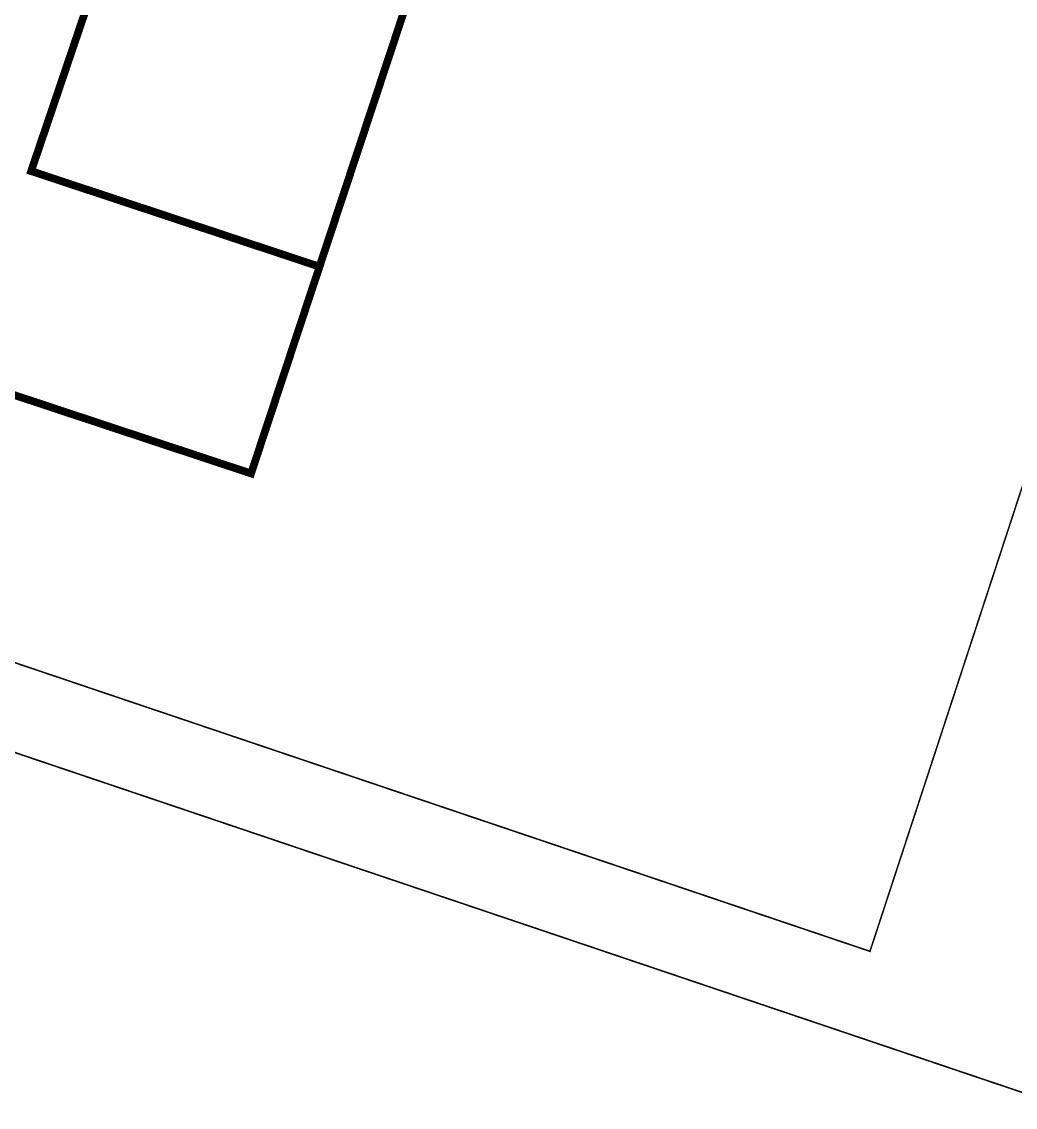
# Model space of a CAD drawing. Header units: inches. Extents: x 350994 to 353538, y 1581369 to 1583842.
# Drawn here: x 351544.71 to 351557.62, y 1583191.14 to 1583205.24 of the extents above; entities that cross this region are included whole.
import ezdxf

# ---------------------------------------------------------------- set-up
doc = ezdxf.new("R2010")
doc.units = ezdxf.units.IN
doc.header["$MEASUREMENT"] = 0
for name, pattern in [('1', [0]), ('ACAD_ISO03W100', [30, 12, -18]), ('DASHDOTX2', [2, 1, -0.5, 0, -0.5])]:
    doc.linetypes.add(name, pattern=pattern)
for name, color, linetype in [('BOUNDARY', 5, 'Continuous'), ('CULVERT', 255, '1'), ('CW', 94, '1')]:
    doc.layers.add(name, color=color, linetype=linetype)

msp = doc.modelspace()

# ---------------------------------------------------------------- linework, layer by layer
at = {"layer": 'BOUNDARY', "lineweight": 5, "const_width": 0.1, "elevation": 100.418}
msp.add_lwpolyline([(351549.836, 1583205.857), (351548.579, 1583202.059), (351548.579, 1583202.059), (351544.833, 1583203.3), (351545.554, 1583205.426)], dxfattribs=at)
at = {"layer": 'CULVERT', "color": 250, "linetype": 'DASHDOTX2', "lineweight": 5, "ltscale": 2, "const_width": 0.02}
for points in [[(351567.114, 1583218.213), (351558.244, 1583191.154), (351387.534, 1583248.736), (351393.827, 1583272.769)], [(351564.207, 1583219.026), (351555.73, 1583193.167), (351389.414, 1583249.294), (351395.709, 1583272.041)]]:
    msp.add_lwpolyline(points, dxfattribs=at)
at = {"layer": 'CW', "linetype": 'ACAD_ISO03W100', "lineweight": 5, "ltscale": 0.1, "const_width": 0.1, "elevation": 100.418}
msp.add_lwpolyline([(351548.579, 1583202.059), (351547.69, 1583199.373), (351533.154, 1583204.185), (351534.043, 1583206.872)], dxfattribs=at)

doc.saveas('drawing.dxf')
